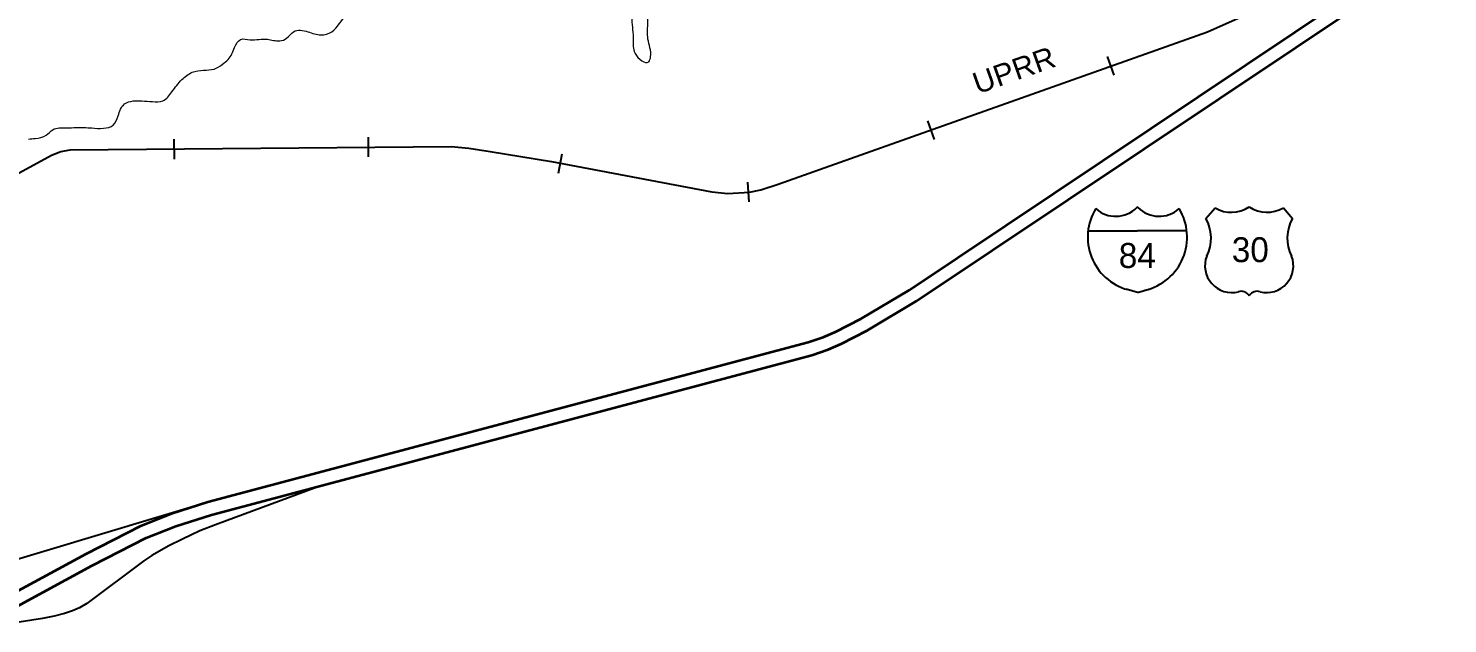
# Model space of a CAD drawing. Header units: feet. Extents: x -256679 to 5, y -731788 to -547785.
# Drawn here: x -223772 to -215798, y -667661 to -664317 of the extents above; entities that cross this region are included whole.
import ezdxf
from ezdxf.enums import TextEntityAlignment as Align

# ---------------------------------------------------------------- set-up
doc = ezdxf.new("R2010")
doc.units = ezdxf.units.FT
doc.header["$LTSCALE"] = 70
for name, color, linetype, lineweight in [('15', 7, 'Continuous', 25), ('16', 7, 'Continuous', 25), ('18', 7, 'Continuous', 35), ('19', 7, 'Continuous', 25), ('34', 7, 'Continuous', 25), ('39', 7, 'Continuous', 13)]:
    doc.layers.add(name, color=color, linetype=linetype, lineweight=lineweight)

msp = doc.modelspace()

# ---------------------------------------------------------------- linework, layer by layer
at = {"layer": '15'}
for p, q in [((-217544.1, -665322.96), (-217541.2, -665320.05)), ((-217538.03, -665322.43), (-217541.46, -665320.05)), ((-217816.81, -665454.43), (-217540.4, -665454.43)), ((-217540.4, -665800.01), (-217604.29, -665782.05)), ((-217540.93, -665800.27), (-217477.3, -665781.53))]:
    msp.add_line(p, q, dxfattribs=at)
msp.add_lwpolyline([(-217265.04, -665454.43), (-217540.93, -665454.43), (-217540.4, -665454.43)], dxfattribs=at)
for centre, radius, start, end in [((-217514.18, -665489.53), 306.13, 148.44436, 254.43378), ((-217662.78, -665206.93), 165.66, 227.34248, 315.8117), ((-217419.09, -665206.93), 165.66, 224.18831, 312.69403), ((-217567.69, -665489.53), 306.13, 283.08087, 31.62484)]:
    msp.add_arc(centre, radius, start, end, dxfattribs=at)
at = {"layer": '16'}
for p, q in [((-217156.2, -665384.22), (-217104.89, -665325.46)), ((-216913.13, -665319.49), (-216913.41, -665319.69)), ((-216721.04, -665325.37), (-216669.65, -665384.22))]:
    msp.add_line(p, q, dxfattribs=at)
for centre, radius, start, end in [((-217013.81, -665167.8), 182.07, 239.97227, 303.45418), ((-216812.03, -665168.3), 181.52, 236.33975, 300.08743), ((-216812.04, -665167.8), 182.07, 236.54582, 236.59441), ((-217349.18, -665494.85), 222.05, 332.97043, 29.75871), ((-216476.68, -665494.85), 222.05, 150.24129, 207.02957), ((-217009.99, -665649.75), 151.42, 159.09177, 283.81923), ((-216815.87, -665649.75), 151.42, 256.18077, 20.90823)]:
    msp.add_arc(centre, radius, start, end, dxfattribs=at)
for centre, major_axis, start_param, end_param in [((-216954.65, -665848.57), (-19.56, 51.67), 4.9587777, 6.2831853), ((-216871.2, -665848.57), (19.56, 51.67), 0, 1.3263754)]:
    msp.add_ellipse(centre, major_axis=major_axis, ratio=0.929097, start_param=start_param, end_param=end_param, dxfattribs=at)
at = {"layer": '18'}
for points in [[(-223985.33, -667558.18), (-223448.16, -667268.18), (-223140.54, -667111.18), (-222968.2, -667042.21), (-222764.06, -666977.43), (-219391.64, -666080.36), (-219306.04, -666050.75), (-219237.11, -666020.57), (-219095.1, -665947.81), (-218823.94, -665786.49), (-215841.76, -663791.07)], [(-223986.17, -667644.81), (-223413.29, -667334.59), (-223109.5, -667179.54), (-222942.89, -667112.86), (-222743.07, -667049.45), (-219369.71, -666152.14), (-219278.7, -666120.65), (-219204.94, -666088.36), (-219058.79, -666013.48), (-218783.88, -665849.93), (-215798.03, -663852.05)]]:
    msp.add_lwpolyline(points, dxfattribs=at)
at = {"layer": '19'}
msp.add_line((-223983.27, -667343.9), (-222770, -666978.62), dxfattribs=at)
msp.add_lwpolyline([(-222149.57, -666894.57), (-222721.52, -667105.8), (-222808.76, -667140.29), (-222905.7, -667185.55), (-222983.26, -667224.35), (-223078.04, -667278.23), (-223123.29, -667308.4), (-223444.27, -667547.65), (-223485.2, -667571.36), (-223523.98, -667588.6), (-223569.31, -667604.01), (-223627.38, -667619.85), (-223692.2, -667632.13), (-223848.19, -667656.49), (-223904.2, -667660.81), (-223984.99, -667657.57)], dxfattribs=at)
at = {"layer": '34'}
for p, q in [((-217671.03, -664579.15), (-217708.05, -664474.92)), ((-218680.51, -664940.52), (-218717.54, -664836.29)), ((-222951.94, -665050.49), (-222952.91, -664939.88)), ((-221860.4, -665038.44), (-221861.38, -664927.84)), ((-220792.88, -665129.45), (-220772.09, -665020.81)), ((-219722.44, -665290.95), (-219730.34, -665180.62))]:
    msp.add_line(p, q, dxfattribs=at)
msp.add_lwpolyline([(-223970.43, -665206.85), (-223641.87, -665029.29), (-223590.01, -665007.67), (-223538.05, -664998.6), (-221396.51, -664979.76), (-221297.51, -664990.4), (-221176.85, -665007.64), (-220832.16, -665063.69), (-219932.69, -665235.8), (-219841.41, -665244.72), (-219720.93, -665236.1), (-219656.44, -665223.19), (-219558.54, -665191.71), (-217147.19, -664335.12), (-216856.84, -664206.44)], dxfattribs=at)
at = {"layer": '34', "lineweight": 13}
msp.add_lwpolyline([(-223969.91, -665207.82), (-223641.4, -665030.28), (-223589.7, -665008.73), (-223537.95, -664999.7), (-221396.56, -664980.86), (-221297.65, -664991.49), (-221177.02, -665008.73), (-220832.35, -665064.77), (-219932.85, -665236.89), (-219841.42, -665245.82), (-219720.78, -665237.19), (-219656.16, -665224.26), (-219558.19, -665192.75), (-217146.78, -664336.14), (-216856.37, -664207.44)], dxfattribs=at)
at = {"layer": '39'}
msp.add_spline([(-223771.96, -664938.31), (-223734.47, -664935.12), (-223671.81, -664916.88), (-223634.82, -664885.85), (-223558.37, -664876.03), (-223502.18, -664873.65), (-223416.08, -664876.15), (-223350, -664878.07), (-223295.34, -664859.6), (-223267.77, -664808.22), (-223231.72, -664741.04), (-223183.13, -664724.39), (-223135.02, -664723.78), (-223075, -664727.54), (-223016.75, -664723.21), (-222965.16, -664672.53), (-222909.02, -664603.93), (-222851.72, -664563.45), (-222787.22, -664551.28), (-222728.92, -664544.95), (-222682.03, -664518.22), (-222649.17, -664491.08), (-222613.12, -664423.9), (-222579.72, -664378.71), (-222525.66, -664380.29), (-222429.36, -664377.07), (-222359.51, -664387.12), (-222320.99, -664372.19), (-222281.82, -664335.2), (-222201.67, -664335.53), (-222128.05, -664353.72), (-222067.38, -664335.42), (-221988.52, -664243.39), (-221858.23, -664174.94), (-221750.86, -664135.92), (-221631.95, -664113.29), (-221480.35, -664069.53), (-221374.75, -664022.43), (-221270.79, -663963.25), (-221158.59, -663896.27), (-221074.84, -663842.52), (-220973.18, -663793.3), (-220878.41, -663773.98), (-220779.7, -663756.78), (-220702.96, -663736.94), (-220622.27, -663719.22), (-220519.79, -663710.16), (-220413.66, -663713.25), (-220377.92, -663724.32), (-220362.66, -663750.85), (-220346.88, -663827.57), (-220351.19, -663905.7), (-220365.8, -663993.58), (-220379.48, -664117.6), (-220379.42, -664183.82), (-220381.9, -664268.03), (-220373.19, -664380.66), (-220363.42, -664457.21), (-220286.63, -664503.59), (-220275.79, -664475.81), (-220290.92, -664377.04), (-220292.03, -664278.67), (-220300.74, -664166.04), (-220295.49, -664055.82), (-220288.65, -663959.7), (-220283.11, -663907.68), (-220269.97, -663869.94), (-220254.89, -663834.25), (-220233.27, -663780.7), (-220248.58, -663756.17), (-220271.25, -663709.36), (-220162.65, -663696.46), (-220018.47, -663700.66), (-219794.08, -663703.17), (-219655.91, -663707.18), (-219583.06, -663683.21), (-219561.38, -663627.66), (-219482.75, -663543.65), (-219431.5, -663505.01), (-219388.45, -663472.14), (-219317.24, -663436.09), (-219237.96, -663398.26), (-219200.04, -663403.37), (-219133.25, -663449.46), (-219006.57, -663435.09), (-218909.8, -663415.83), (-218804.84, -663390.78), (-218779.63, -663351.38), (-218762.9, -663259.56), (-218715.43, -663212.77), (-218733.8, -663156.05), (-218822.55, -663107.32), (-218935.16, -663051.87), (-219053.89, -663000.25)], degree=3, dxfattribs=at)

# ---------------------------------------------------------------- texts
at = {"layer": '15'}
msp.add_text('84', height=140, dxfattribs=at).set_placement((-217541.48, -665662.54), align=Align.CENTER)
at = {"layer": '16'}
msp.add_text('30', height=140, dxfattribs=at).set_placement((-216906.58, -665630), align=Align.CENTER)
at = {"layer": '34', "width": 1.05}
msp.add_text('UPRR', height=120, rotation=19.557, dxfattribs=at).set_placement((-218439.53, -664687.64))

doc.saveas('drawing.dxf')
